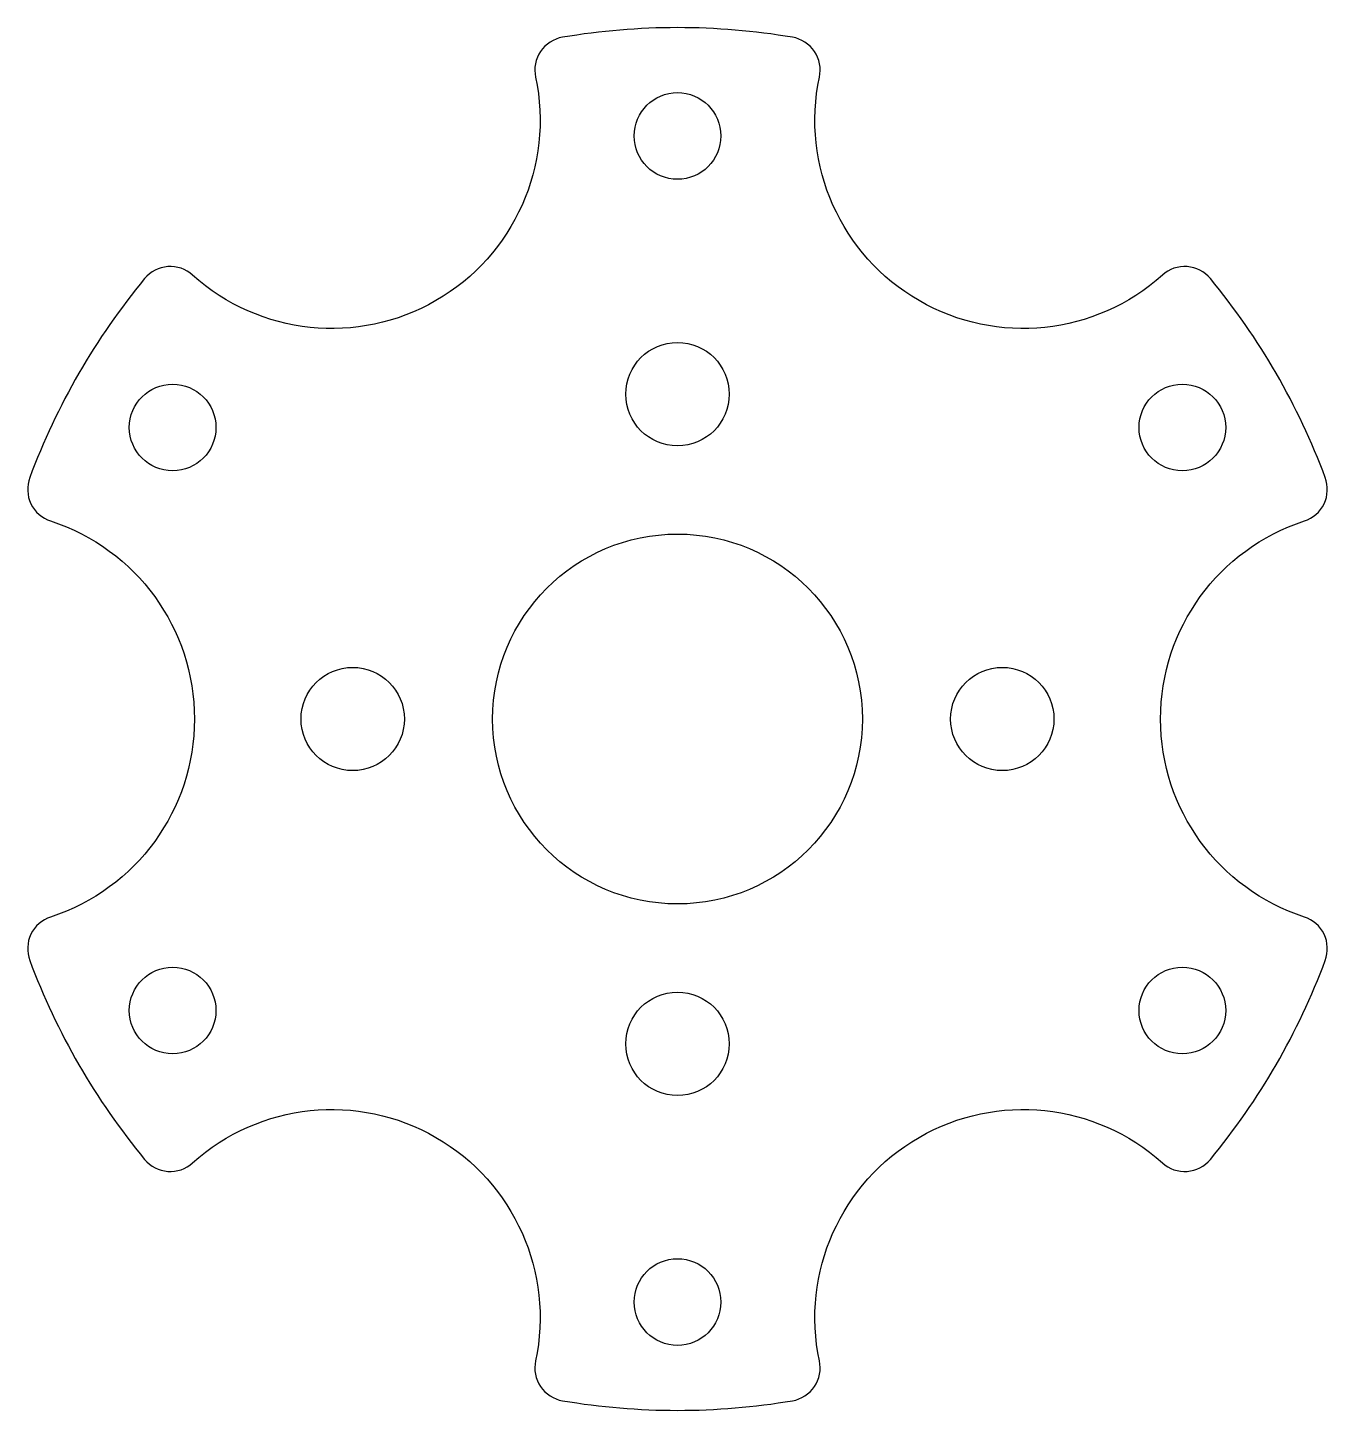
# Model space of a CAD drawing. Header units: millimetres. Extents: x -39 to 39, y -41.5 to 41.5.
import ezdxf

# ---------------------------------------------------------------- set-up
doc = ezdxf.new("R2010")
doc.units = ezdxf.units.MM

msp = doc.modelspace()

# ---------------------------------------------------------------- linework, layer by layer
msp.add_lwpolyline([(6.898, -40.923, 0.426609), (8.522, -38.535, -0.72631), (29.111, -26.648, 0.426609), (31.991, -26.436, 0.083695), (38.889, -14.487, 0.426609), (37.634, -11.887, -0.72631), (37.634, 11.887, 0.426609), (38.889, 14.487, 0.083695), (31.991, 26.436, 0.426609), (29.111, 26.648, -0.72631), (8.522, 38.535, 0.426609), (6.898, 40.923, 0.083695), (-6.898, 40.923, 0.426609), (-8.522, 38.535, -0.72631), (-29.111, 26.648, 0.426609), (-31.991, 26.436, 0.083695), (-38.889, 14.487, 0.426609), (-37.634, 11.887, -0.72631), (-37.634, -11.887, 0.426609), (-38.889, -14.487, 0.083695), (-31.991, -26.436, 0.426609), (-29.111, -26.648, -0.72631), (-8.522, -38.535, 0.426609), (-6.898, -40.923, 0.083695)], format="xyb", close=True)
for centre, radius in [((0, 35), 2.6), ((0, 19.5), 3.1), ((-30.311, 17.5), 2.6), ((30.311, 17.5), 2.6), ((0, 0), 11.1), ((-19.5, 0), 3.1), ((19.5, 0), 3.1), ((-30.311, -17.5), 2.6), ((30.311, -17.5), 2.6), ((0, -19.5), 3.1), ((0, -35), 2.6)]:
    msp.add_circle(centre, radius)

doc.saveas('drawing.dxf')
